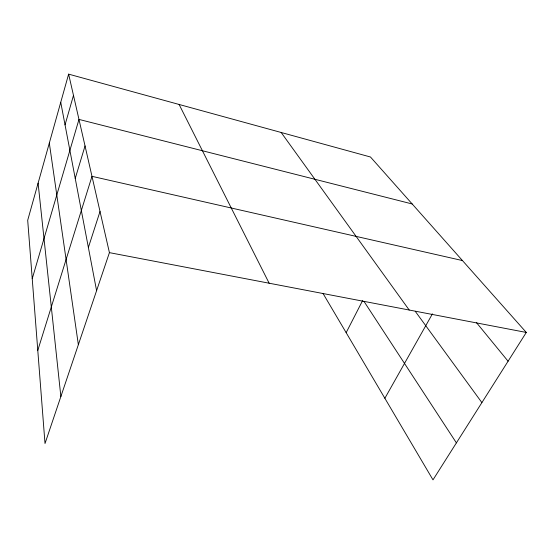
<?xml version="1.0" encoding="UTF-8"?>
<svg xmlns="http://www.w3.org/2000/svg" width="554" height="554" viewBox="0 0 554 554"><rect width="100%" height="100%" fill="white"/><g stroke="black" fill="none" stroke-linecap="round" stroke-linejoin="round"><path stroke-width="0.83" d="M68.627 74.139L27.7 220.284L45.006 443.539L109.422 252.638L68.627 74.139L370.467 156.997L526.3 332.442L432.993 479.861L322.982 293.385M65.04 124.872L73.481 95.385M32.229 278.704L78.973 119.415L412.19 203.969M75.233 178.436L85.039 145.944M37.783 350.391L91.985 176.331L462.458 260.567M88.377 247.52L100.018 211.496M346.16 332.663L362.593 300.628M384.864 398.278L432.432 313.855M109.422 252.638L526.3 332.442M476.433 322.573L508.087 361.222M415.244 311.3L481.89 402.606M281.169 132.482L409.212 310.025M363.923 301.3L456.399 442.881M179.108 104.471L269.147 283.219M60.739 102.282L96.59 290.67M49.32 143.091L78.356 344.706M38.094 183.166L60.864 396.553"/></g></svg>
